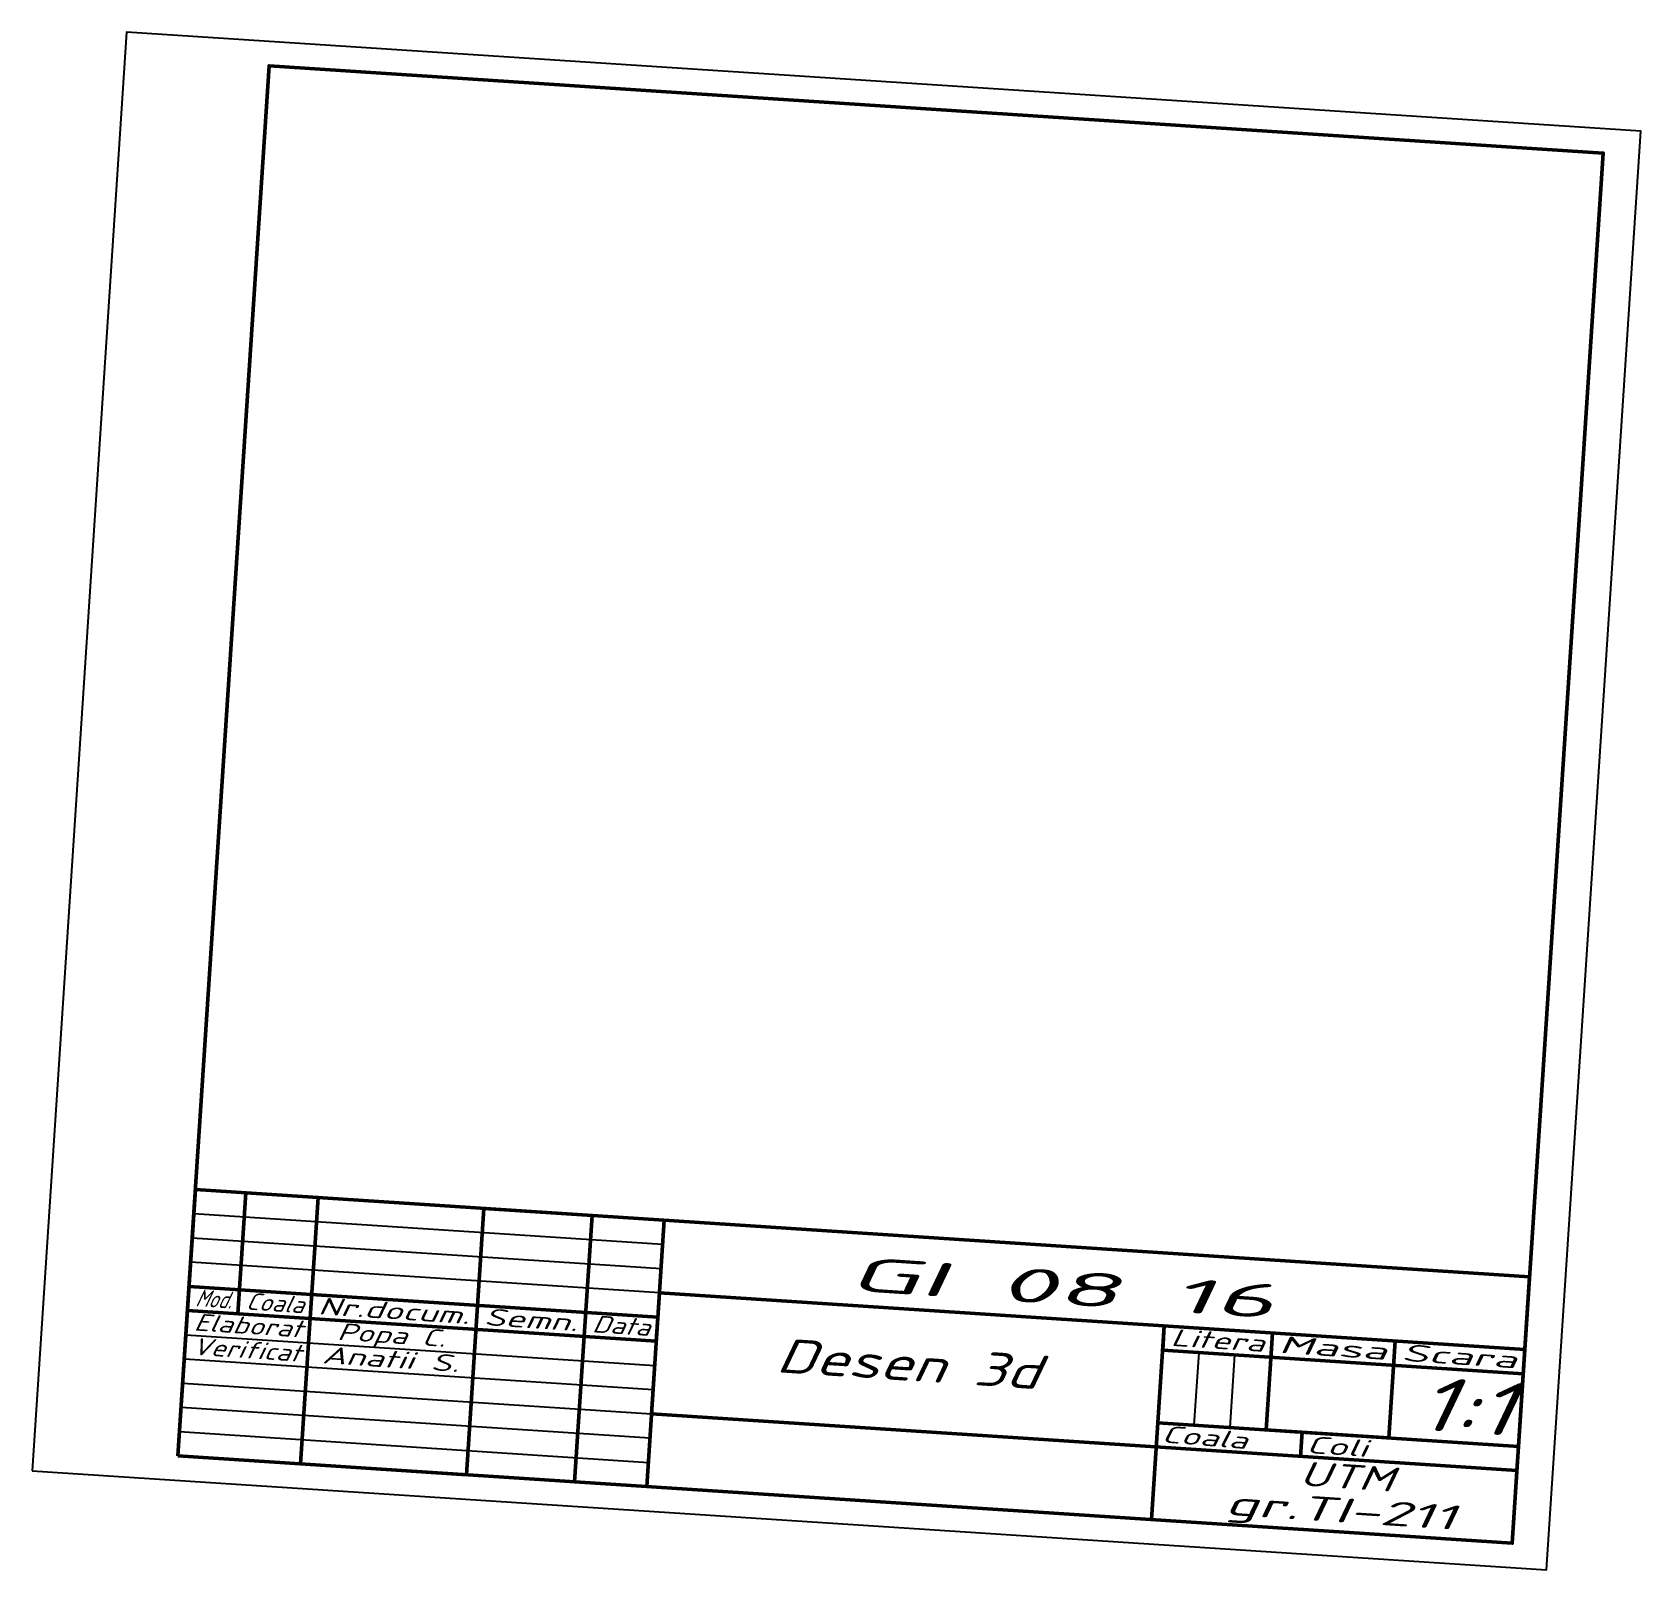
# Model space of a CAD drawing. Header units: millimetres. Extents: x -1 to 221, y -13 to 199.
import ezdxf
from ezdxf.enums import TextEntityAlignment as Align

# ---------------------------------------------------------------- set-up
doc = ezdxf.new("R2010")
doc.units = ezdxf.units.MM
for name, color, linetype, lineweight in [('contur', 7, 'Continuous', 50), ('subtire', 162, 'Continuous', 25), ('text3.5', 84, 'Continuous', 35), ('text7', 104, 'Continuous', 50)]:
    doc.layers.add(name, color=color, linetype=linetype, lineweight=lineweight)
doc.styles.get("Standard").update_dxf_attribs({"font": 'isocp.shx', "oblique": 15})

msp = doc.modelspace()

# ---------------------------------------------------------------- linework, layer by layer
at = {"layer": 'contur', "extrusion": (-0.0484, -0.739284, 0.671652)}
for p, q in [((27.1, 21.94, 26.11), (28.2, 38.7, 44.63)), ((28.2, 38.7, 44.63), (38.18, 38.05, 44.63)), ((38.18, 38.05, 44.63), (35.76, 1.18, 3.88)), ((58.72, -0.32, 3.88), (61.13, 36.54, 44.63)), ((61.13, 36.54, 44.63), (76.1, 35.56, 44.63)), ((76.1, 35.56, 44.63), (73.68, -1.3, 3.88)), ((83.66, -1.95, 3.88), (86.07, 34.91, 44.63)), ((85.2, 21.51, 29.81), (20.34, 25.75, 29.81)), ((85.42, 24.86, 33.52), (84.32, 8.1, 14.99)), ((205.16, 17.02, 33.52), (85.42, 24.86, 33.52)), ((20.12, 22.4, 26.11), (84.98, 18.15, 26.11)), ((84.98, 18.15, 26.11), (85.2, 21.51, 29.81)), ((153.51, -6.52, 3.88), (155.27, 20.28, 33.52)), ((155.27, 20.28, 33.52), (155.05, 16.93, 29.81)), ((170.24, 19.3, 33.52), (169.36, 5.9, 18.7)), ((186.32, 4.79, 18.7), (187.2, 18.19, 33.52)), ((155.05, 16.93, 29.81), (204.94, 13.67, 29.81)), ((84.32, 8.1, 14.99), (204.06, 0.26, 14.99)), ((204.28, 3.61, 18.7), (154.39, 6.88, 18.7)), ((169.36, 5.9, 18.7), (186.32, 4.79, 18.7)), ((174.35, 5.57, 18.7), (174.13, 2.22, 14.99)), ((204.06, 0.26, 14.99), (204.28, 3.61, 18.7)), ((35.76, 1.18, 3.88), (58.72, -0.32, 3.88)), ((73.68, -1.3, 3.88), (83.66, -1.95, 3.88))]:
    msp.add_line(p, q, dxfattribs=at)
for points in [[(18.61, 5.24), (203.61, 5.24), (203.61, 292.24), (18.61, 292.24)], [(18.61, 5.24), (203.61, 5.24), (203.61, 60.24), (18.61, 60.24)]]:
    msp.add_lwpolyline(points, close=True, dxfattribs=at)
at = {"layer": 'subtire', "extrusion": (-0.0484, -0.739284, 0.671652)}
for p, q in [((85.86, 31.56, 40.92), (20.99, 35.81, 40.92)), ((20.56, 29.1, 33.52), (20.78, 32.45, 37.22)), ((20.78, 32.45, 37.22), (85.64, 28.21, 37.22)), ((85.64, 28.21, 37.22), (85.86, 31.56, 40.92)), ((85.42, 24.86, 33.52), (20.56, 29.1, 33.52)), ((84.76, 14.8, 22.4), (85.42, 24.86, 33.52)), ((19.68, 15.7, 18.7), (19.9, 19.05, 22.4)), ((19.9, 19.05, 22.4), (84.76, 14.8, 22.4)), ((84.54, 11.45, 18.7), (19.68, 15.7, 18.7)), ((160.04, 16.61, 29.81), (159.38, 6.55, 18.7)), ((164.37, 6.23, 18.7), (165.03, 16.28, 29.81)), ((19.24, 9, 11.29), (19.46, 12.35, 14.99)), ((19.46, 12.35, 14.99), (84.32, 8.1, 14.99)), ((84.32, 8.1, 14.99), (84.54, 11.45, 18.7)), ((84.1, 4.75, 11.29), (19.24, 9, 11.29)), ((19.02, 5.65, 7.58), (83.88, 1.4, 7.58)), ((83.88, 1.4, 7.58), (84.1, 4.75, 11.29)), ((159.38, 6.55, 18.7), (164.37, 6.23, 18.7))]:
    msp.add_line(p, q, dxfattribs=at)
msp.add_lwpolyline([(-1.39, 0.24), (208.61, 0.24), (208.61, 297.24), (-1.39, 297.24)], close=True, dxfattribs=at)

# ---------------------------------------------------------------- texts
at = {"layer": 'text3.5', "extrusion": (-0.0484, -0.739284, 0.671652), "oblique": 15}
for s, rotation, width, p, p2 in [('Mod.', 360, 0.58309, (19.61, 36.24), (24.61, 36.24)), ('Data', 360, 0.850896, (74.61, 36.24), (82.61, 36.24)), ('Coala', 358.9531, 1.099041, (154.22, 21.25), (166.09, 21.03))]:
    msp.add_text(s, height=3.5, rotation=rotation, dxfattribs=dict(at, width=width)).set_placement(p, p2, align=Align.FIT)
for s, width, p, p2 in [('Coala', 0.740614, (26.61, 36.24), (34.61, 36.24)), ('Nr.docum.', 1.100917, (36.61, 36.24), (57.61, 36.24)), ('Semn.', 1.142857, (59.61, 36.24), (72.61, 36.24)), ('Elaborat', 0.865801, (19.61, 31.24), (34.61, 31.24)), ('Elaborat', 0.865801, (19.61, 31.24), (34.61, 31.24)), ('Popa C.', 1.032702, (39.48, 31.24), (54.48, 31.24)), ('Verificat', 0.832178, (19.61, 26.24), (34.61, 26.24)), ('Litera', 1.065412, (154.61, 41.24), (167.61, 41.24)), ('Masa', 1.483591, (169.61, 41.24), (184.61, 41.24)), ('Anatii S.', 1.119293, (37.61, 26.24), (56.61, 26.24)), ('Scara', 1.39108, (186.61, 41.24), (202.61, 41.24)), ('Coli', 1.24373, (174.31, 21.02), (182.8, 21.02))]:
    msp.add_text(s, height=3.5, dxfattribs=dict(at, width=width)).set_placement(p, p2, align=Align.FIT)
at = {"layer": 'text7', "extrusion": (-0.0484, -0.739284, 0.671652), "oblique": 15}
for s, height, width, p, p2 in [('GI 08 16', 7, 1.915756, (109.61, 48.24), (168.61, 48.24)), ('UTM', 5, 1.106383, (173.61, 14.24), (186.61, 14.24)), ('gr.TI-211', 5, 1.292929, (163.61, 7.24), (195.61, 7.24))]:
    msp.add_text(s, height=height, dxfattribs=dict(at, width=width)).set_placement(p, p2, align=Align.FIT)
msp.add_text('Desen 3d', height=7, dxfattribs=at).set_placement((118.54, 34.02), align=Align.MIDDLE)
at = {"layer": 'text7', "extrusion": (-0.0484, -0.739284, 0.671652), "insert": (190.6, 13.29, 28.36), "char_height": 11.011, "attachment_point": 1, "text_direction": (0.997864, -0.065328, 0)}
msp.add_mtext_dynamic_manual_height_columns('1:1', width=4, gutter_width=55.06, heights=[0], dxfattribs=at)

doc.saveas('drawing.dxf')
